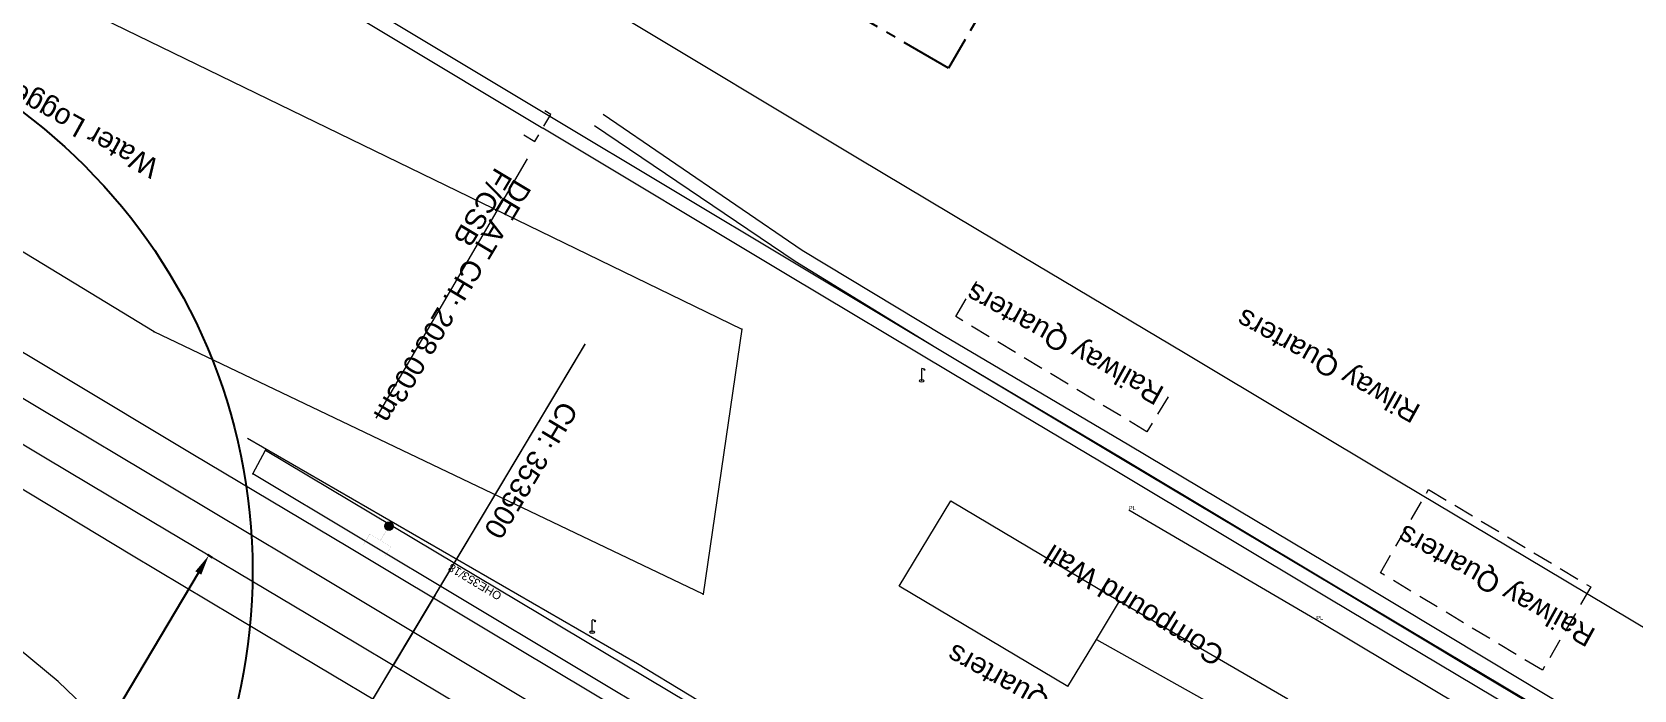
# Model space of a CAD drawing. Header units: metres. Extents: x 593168 to 611286, y 3401475 to 3412398.
# Drawn here: x 599656.3 to 599851.9, y 3408442.6 to 3408523 of the extents above; entities that cross this region are included whole.
import ezdxf

# ---------------------------------------------------------------- set-up
doc = ezdxf.new("R2010")
doc.units = ezdxf.units.M
doc.header["$MEASUREMENT"] = 0
for name, pattern in [('CENTER', [2, 1.25, -0.25, 0.25, -0.25]), ('DASHED', [0.75, 0.5, -0.25]), ('PHANTOM2', [1.25, 0.625, -0.125, 0.125, -0.125, 0.125, -0.125])]:
    doc.linetypes.add(name, pattern=pattern)
doc.layers.get('Defpoints').update_dxf_attribs({"lineweight": 0})
for name, color, linetype, lineweight in [('Compound Wall', 251, 'Continuous', 0), ('DFCC BOUNDARY', 6, 'CENTER', 0), ("DORAHA STN. SRJ's", 251, 'Continuous', 0), ('Existing IR Chainage', 7, 'Continuous', 0), ('Existing IR Track', 143, 'Continuous', 0), ('Govt buliding', 251, 'Continuous', 0), ('Grill', 251, 'Continuous', 0), ('IR PROP. DETAILS', 190, 'Continuous', 0), ('Lamp_Post', 251, 'Continuous', 0), ('OHE MAST', 8, 'Continuous', 0), ('OHE MAST TEXT', 8, 'Continuous', 0), ('Pipe Line', 4, 'Continuous', 0), ('Platform', 7, 'Continuous', 0), ('Residential Building Pucca', 251, 'Continuous', 0), ('Subroad Edge', 34, 'Continuous', 0), ('Text1', 251, 'Continuous', 0), ('Water Logged Area', 5, 'Continuous', 0)]:
    doc.layers.add(name, color=color, linetype=linetype, lineweight=lineweight)
doc.layers.add('Existing Railway Boundary', color=7, linetype='CENTER')
doc.layers.add('MATCH LINE', color=7, linetype='Continuous')
doc.styles.get("Standard").update_dxf_attribs({"font": 'arial_0.ttf'})
doc.styles.add('Style-Arial', font='arial_0.ttf')
doc.dimstyles.get("Standard").update_dxf_attribs({"dimtxt": 0.18, "dimasz": 0.18, "dimexe": 0.18, "dimexo": 0.0625, "dimgap": 0.09, "dimtad": 0, "dimtih": 1, "dimtoh": 1, "dimdec": 4, "dimzin": 0, "dimdsep": 46, "dimtxsty": 'Standard', "dimcen": 0.09, "dimadec": 0, "dimazin": 0, "dimtfac": 1, "dimtdec": 4, "dimtofl": 0, "dimtmove": 0, "dimatfit": 3, "dimfxl": 1, "dimtolj": 1, "dimtzin": 0, "dimarcsym": 0})

# ---------------------------------------------------------------- blocks, each defined once
blk = doc.blocks.new('LP')
for points in [[(0, 0), (0, 1.5)], [(0.25, 1.35), (0.44, 1.35)]]:
    blk.add_lwpolyline(points)
for centre, radius, start, end in [((0.07, 0.99), 0.519, 57.6425, 97.3165), ((0.34, 1.33), 0.094, 11.7012, 168.0476)]:
    blk.add_arc(centre, radius, start, end)
at = {"extrusion": (0, 0, -1)}
blk.add_ellipse((0, 0.01), major_axis=(0.308, 0), ratio=0.400495, dxfattribs=at)
blk.add_ellipse((0.35, 1.36), major_axis=(0.0017, 0.0438), ratio=0.461056, start_param=1.74022, end_param=4.575836)
blk = doc.blocks.new('OHE MAST')
h = blk.add_hatch(color=256)
h.dxf.hatch_style = 1
edge = h.paths.add_edge_path()
edge.add_arc((0, 0), 0.514, 0, 360)
at = {"const_width": 0.01}
for points in [[(1.5, 3.5), (1.5, 2), (-1.5, 2), (-1.5, 3.5)], [(0, 2), (0, 0)]]:
    blk.add_lwpolyline(points, dxfattribs=at)
blk.add_circle((0, 0), 0.514)
blk = doc.blocks.new('*D108')
at = {"layer": 'Defpoints', "color": 0, "linetype": 'ByBlock', "ltscale": 5, "transparency": 16777216}
for p in [(599677.84, 3408459.04), (599678.41, 3408458.7), (599637.79, 3408390.56)]:
    blk.add_point(p, dxfattribs=at)
at = {"layer": 'DFCC BOUNDARY', "color": 0, "linetype": 'ByBlock', "lineweight": -2, "ltscale": 5, "transparency": 16777216}
for p, q in [((599678.3, 3408458.76), (599677.73, 3408459.1)), ((599676.56, 3408456.89), (599653.7, 3408418.54)), ((599638.5, 3408393.04), (599652.52, 3408416.57)), ((599637.68, 3408390.62), (599637.11, 3408390.96))]:
    blk.add_line(p, q, dxfattribs=at)
at = {"layer": 'DFCC BOUNDARY', "color": 0, "linetype": 'ByBlock', "ltscale": 5, "transparency": 16777216}
for points in [[(599676.2, 3408457.1), (599676.92, 3408456.68), (599677.84, 3408459.04)], [(599638.14, 3408393.26), (599638.85, 3408392.83), (599637.22, 3408390.9)]]:
    blk.add_solid(points, dxfattribs=at)
at = {"layer": 'DFCC BOUNDARY', "color": 0, "linetype": 'ByBlock', "ltscale": 5, "transparency": 16777216, "insert": (599653.11, 3408417.56), "char_height": 2, "attachment_point": 5, "rotation": 149, "style": 'Style-Arial'}
blk.add_mtext('\\A1;79.33 m', dxfattribs=at)
blk = doc.blocks.new('TerminatorOpen_0.5')
at = {"color": 0, "linetype": 'ByBlock', "lineweight": -2}
for q in [(-1, 0.25), (-1, 0), (-1, -0.25)]:
    blk.add_line((0, 0), q, dxfattribs=at)

msp = doc.modelspace()

# ---------------------------------------------------------------- linework, layer by layer
at = {"color": 3}
msp.add_circle((599613.1888, 3408457.1344), 70, dxfattribs=at)
at = {"layer": 'Compound Wall'}
msp.add_polyline3d([(599786.2379, 3408448.7709, 260.6187), (599789.0547, 3408453.4423, 258.4794), (599809.6311, 3408441.5013, 259.9519), (599804.4261, 3408433.2676, 259.2581)], dxfattribs=at)
at = {"layer": "DORAHA STN. SRJ's", "color": 88, "lineweight": 13, "flags": 128}
msp.add_lwpolyline([(599716.7142, 3408507.4942), (599698.2301, 3408475.8261)], dxfattribs=at)
at = {"layer": 'Existing IR Chainage', "color": 7, "linetype": 'Continuous', "lineweight": 13, "flags": 128}
msp.add_lwpolyline([(599705.4707, 3408454.1916), (599700.341, 3408445.6076)], dxfattribs=at)
at = {"layer": 'Existing IR Track', "color": 88, "linetype": 'DASHED', "ltscale": 5, "flags": 128}
msp.add_lwpolyline([(599716.311, 3408510.4069), (599717.6507, 3408509.6042), (599719.6226, 3408512.8953), (599718.2829, 3408513.698)], dxfattribs=at)
at = {"layer": 'Existing IR Track', "flags": 128}
for points in [[(599953.8819, 3408370.6117), (599933.1033, 3408383.014), (599909.3811, 3408397.2151), (599881.0019, 3408414.1459), (599858.7381, 3408427.4473), (599832.5054, 3408443.1251), (599814.7325, 3408453.7146), (599788.5317, 3408469.4269), (599768.6156, 3408481.2662), (599748.4939, 3408493.3123), (599718.6366, 3408511.2497)], [(599864.2703, 3408358.5453), (599848.1574, 3408368.1928), (599832.0945, 3408377.8038), (599815.2685, 3408387.8645), (599797.1726, 3408398.6684), (599779.9573, 3408409.0446), (599763.9529, 3408418.6291), (599746.7899, 3408428.903), (599728.3971, 3408439.9781), (599711.6102, 3408450.0311), (599694.8242, 3408460.0785), (599675.9091, 3408471.3822), (599659.6814, 3408481.0884), (599642.1912, 3408491.5622)], [(599861.6303, 3408354.54), (599845.6542, 3408364.1132), (599829.7223, 3408373.6615), (599812.9638, 3408383.7206), (599795.1325, 3408394.4058), (599777.6283, 3408404.891), (599761.5565, 3408414.4824), (599744.04, 3408424.9541), (599725.6163, 3408435.9988), (599708.9694, 3408445.9748), (599692.4859, 3408455.8426), (599673.4292, 3408467.2529), (599656.9633, 3408477.1015), (599639.5278, 3408487.5411)], [(599859.2809, 3408350.5411), (599843.3055, 3408360.1072), (599827.3511, 3408369.6529), (599810.8116, 3408379.5593), (599792.8268, 3408390.3244), (599775.6004, 3408400.6322), (599758.734, 3408410.7111), (599741.3882, 3408421.0734), (599723.2221, 3408431.9273), (599706.4353, 3408441.9657), (599689.9449, 3408451.8201), (599670.926, 3408463.1581), (599657.8892, 3408470.9373), (599636.9148, 3408483.4769)], [(599857.0011, 3408346.413), (599840.8286, 3408356.0919), (599825.1725, 3408365.4715), (599808.424, 3408375.4895), (599790.6027, 3408386.1336), (599773.2182, 3408396.529), (599756.3822, 3408406.5684), (599738.9142, 3408417.0223), (599720.8995, 3408427.762), (599704.0274, 3408437.8014), (599687.1919, 3408447.8463), (599668.3966, 3408459.0797), (599651.8966, 3408469.004)]]:
    msp.add_lwpolyline(points, dxfattribs=at)
at = {"layer": 'Existing Railway Boundary', "ltscale": 5}
msp.add_lwpolyline([(600068.3432, 3408361.2078), (600130.6112, 3408459.8878), (599836.1292, 3408634.1143), (599768.1577, 3408518.5779), (599661.815, 3408580.4349), (599612.2027, 3408612.2329), (599553.6452, 3408693.0476), (599543.655, 3408685.9527), (599543.655, 3408683.2921), (599530.154, 3408666.7376), (599508.5547, 3408629.4251), (598272.8019, 3409311.3517), (598226.2603, 3409339.3887), (598151.2488, 3409384.2728), (597917.699, 3409525.8316), (597735.9935, 3409630.0193)], dxfattribs=at)
at = {"layer": 'Govt buliding', "color": 88, "linetype": 'DASHED', "ltscale": 5}
msp.add_polyline3d([(599794.9958, 3408478.4275, 259.9079), (599792.4155, 3408474.1465, 259.9079), (599769.0551, 3408488.227, 255.7322), (599771.6354, 3408492.508, 255.7322)], dxfattribs=at)
msp.add_polyline3d([(599840.7197, 3408445.0115, 259.818), (599820.9198, 3408456.9207, 259.866), (599826.8154, 3408467.0993, 258.4834), (599846.6154, 3408455.19, 258.4834)], close=True, dxfattribs=at)
at = {"layer": 'Grill'}
msp.add_polyline3d([(599682.5734, 3408473.3577, 260.5378), (599730.1815, 3408445.836, 260.4848), (599742.8268, 3408438.1998, 260.8357)], dxfattribs=at)
at = {"layer": 'IR PROP. DETAILS'}
msp.add_lwpolyline([(599661.0631, 3408545.8385), (599718.6366, 3408511.2497)], dxfattribs=at)
for points in [[(600077.132, 3408292.8484, -0.01232338), (600040.6865, 3408315.903), (599989.7502, 3408349.9099, 0.01420223), (599947.6506, 3408376.3202), (599940.3295, 3408380.6281), (599933.9632, 3408384.4526), (599910.2409, 3408398.6538), (599881.8606, 3408415.5852), (599859.5977, 3408428.886), (599833.3643, 3408444.5643), (599815.5925, 3408455.1532), (599789.3909, 3408470.866), (599769.4742, 3408482.7056), (599749.3559, 3408494.7496), (599719.4838, 3408512.6636), (599673.1641, 3408540.5174)], [(599727.2245, 3408525.5444), (599757.0707, 3408507.6136), (599777.159, 3408495.5875), (599797.0806, 3408483.745), (599823.2887, 3408468.0283), (599841.0508, 3408457.4452), (599867.291, 3408441.7629), (599889.5457, 3408428.467), (599917.9358, 3408411.5297), (599941.6594, 3408397.3277), (599947.9367, 3408393.5561), (599955.2578, 3408389.2481, -0.01420223), (599998.079, 3408362.3851), (600049.0153, 3408328.3781, 0.01232338), (600084.8361, 3408305.7188)]]:
    msp.add_lwpolyline(points, format="xyb", dxfattribs=at)
at = {"layer": 'MATCH LINE', "linetype": 'PHANTOM2', "ltscale": 15, "const_width": 0.2}
msp.add_lwpolyline([(599723.8114, 3408484.8832), (599653.3391, 3408366.9541)], dxfattribs=at)
at = {"layer": 'Pipe Line'}
msp.add_polyline3d([(600196.803, 3408218.776, 259.189), (600178.618, 3408232.53, 259.195), (600163.125, 3408242.123, 259.196), (600136.915, 3408257.691, 259.167), (600111.276, 3408272.775, 259.1), (600084.915, 3408288.453, 258.998), (600059.13, 3408303.882, 258.969), (599984.187, 3408348.936, 258.923), (599955.791, 3408365.898, 258.994), (599931.935, 3408380.325, 258.94), (599908.133, 3408394.497, 258.927), (599879.266, 3408411.472, 258.87), (599856.958, 3408424.961, 258.89), (599831.098, 3408440.387, 259.174), (599813.093, 3408451.16, 258.999), (599790.189, 3408464.58, 258.696)], dxfattribs=at)
at = {"layer": 'Platform'}
msp.add_polyline3d([(599865.2432, 3408359.9842, 261.0536), (599849.0082, 3408369.7595, 261.0826), (599832.9645, 3408379.3167, 261.0956), (599816.1698, 3408389.389, 261.1016), (599798.0619, 3408400.1509, 261.1106), (599780.8704, 3408410.5009, 261.1286), (599747.7206, 3408430.3685, 261.1436), (599738.3585, 3408435.9179, 261.0416), (599734.8427, 3408438.064, 260.5508), (599683.2083, 3408469.017, 260.5797), (599684.7485, 3408471.8882, 260.7397), (599736.4783, 3408441.0134, 260.5168), (599740.0853, 3408438.8513, 260.9686), (599742.7628, 3408437.3349, 260.8957), (599746.6505, 3408441.257, 260.6817), (599787.0962, 3408417.6919, 260.9846), (599956.0444, 3408316.5455, 260.9296)], dxfattribs=at)
for p in [(599684.748, 3408471.888, 260.74), (599683.208, 3408469.017, 260.58)]:
    msp.add_point(p, dxfattribs=at)
at = {"layer": 'Residential Building Pucca'}
for points in [[(599782.7356, 3408443.015, 258.6153), (599762.1457, 3408455.2959, 257.9735), (599768.4649, 3408465.7232, 257.8375), (599789.0547, 3408453.4423, 258.4794)], [(599782.7356, 3408443.015, 258.6153), (599786.2379, 3408448.7709, 260.6187), (599806.2282, 3408437.5795, 260.0249), (599803.7865, 3408433.2179, 260.0249)]]:
    msp.add_polyline3d(points, dxfattribs=at)
at = {"layer": 'Subroad Edge'}
for points in [[(600062.7119, 3408314.8112, 258.3244), (600054.3427, 3408324.6072, 257.9765), (600050.1303, 3408327.1114, 258.0025), (600038.8428, 3408324.8954, 258.7833), (600033.6401, 3408325.334, 258.9132), (600017.7022, 3408334.6942, 258.8612), (599985.7523, 3408353.6565, 258.8153), (599971.8596, 3408361.7165, 258.8503), (599958.0799, 3408370.1833, 258.8483), (599933.8271, 3408384.4543, 258.7283), (599910.1669, 3408398.4982, 258.7313), (599881.5981, 3408415.5896, 258.6693), (599859.3012, 3408428.9688, 258.6363), (599833.3003, 3408444.4707, 258.6693), (599815.576, 3408455.1364, 258.5903), (599789.391, 3408470.7737, 258.5183), (599766.6174, 3408484.4199, 258.5763), (599749.4404, 3408494.9273, 258.2844), (599724.9509, 3408511.5129, 258.0505)], [(599726.0049, 3408512.9598, 257.8805), (599750.3013, 3408496.3323, 258.2194), (599767.5428, 3408485.9494, 258.5763), (599790.1942, 3408472.5447, 258.4984), (599816.6152, 3408456.7961, 258.5843), (599834.2788, 3408446.1735, 258.6603), (599860.5023, 3408430.3828, 258.6063), (599882.9644, 3408417.084, 258.6553), (599911.3693, 3408400.082, 258.7443), (599934.8299, 3408386.0384, 258.7073), (599958.964, 3408371.5989, 258.8742), (599972.739, 3408363.2805, 258.8133), (599986.9567, 3408355.4239, 258.8063), (600019.2669, 3408336.5066, 258.7773), (600034.3917, 3408327.6145, 258.8313), (600051.2856, 3408332.0389, 257.9485), (600057.4122, 3408339.9546, 257.8835)], [(599860.7071, 3408312.4488, 259.2751), (599844.1702, 3408321.5161, 259.3521), (599827.2165, 3408331.5522, 259.1592), (599812.957, 3408340.7218, 258.9842), (599806.264, 3408344.5642, 258.9002), (599803.8996, 3408342.0066, 258.9332), (599801.4836, 3408341.3843, 258.9342), (599793.0038, 3408345.6951, 258.9442), (599775.4492, 3408354.5877, 258.8303), (599757.8524, 3408363.9714, 258.8952), (599751.5348, 3408367.719, 258.7923), (599731.6536, 3408380.3735, 258.7013), (599715.1452, 3408392.2382, 258.6793), (599695.2761, 3408408.8644, 258.5743), (599677.8227, 3408425.9952, 258.5973), (599659.4551, 3408443.6351, 258.6273), (599642.9627, 3408457.2755, 258.6003)]]:
    msp.add_polyline3d(points, dxfattribs=at)
at = {"layer": 'Water Logged Area'}
msp.add_polyline3d([(599603.6667, 3408527.4479, 256.6539), (599507.8505, 3408575.5201, 257.9755), (599520.461, 3408604.3637, 257.0678), (599551.8349, 3408616.5466, 258.4284), (599588.2706, 3408588.2605, 258.1355), (599620.6015, 3408554.9479, 256.5389), (599650.2512, 3408531.748, 258.7023), (599742.9391, 3408486.7, 255.9491), (599738.2159, 3408454.3055, 256.7299), (599671.1601, 3408486.355, 256.415), (599603.6667, 3408527.4479, 256.6539)], dxfattribs=at)
for p in [(599671.16, 3408486.355, 256.415), (599742.939, 3408486.7, 255.949), (599738.216, 3408454.305, 256.73)]:
    msp.add_point(p, dxfattribs=at)

# ---------------------------------------------------------------- block references
at = {"layer": 'Lamp_Post', "xscale": 0.9997078269552191, "yscale": 0.9997078269552191, "zscale": 0.9997078269552191}
for p in [(599764.902, 3408480.3581, 259.3171), (599724.662, 3408449.6483, 265.9462)]:
    msp.add_blockref('LP', p, dxfattribs=at)
at = {"layer": 'OHE MAST', "rotation": 149.0208306544456}
msp.add_blockref('OHE MAST', (599699.849, 3408462.6149), dxfattribs=at)

# ---------------------------------------------------------------- texts
at = {"layer": "DORAHA STN. SRJ's", "lineweight": 13, "insert": (599715.0847, 3408505.2557), "char_height": 2.5, "width": 37.074966, "attachment_point": 4, "rotation": 239.140665, "line_spacing_factor": 0.648, "style": 'Style-Arial'}
msp.add_mtext('{\\C88;DE AT CH: 208.003m F/CSB}', dxfattribs=at)
at = {"layer": 'Existing IR Chainage', "color": 7, "lineweight": 0, "insert": (599712.4098, 3408461.4563), "char_height": 2.5, "attachment_point": 6, "rotation": 239.138229, "line_spacing_factor": 0.60036, "style": 'Style-Arial'}
msp.add_mtext('CH: 353500', dxfattribs=at)
at = {"layer": 'OHE MAST TEXT'}
msp.add_text('OHE353/18', height=1, rotation=149, dxfattribs=at).set_placement((599713.7157, 3408454.3578, 267.135))
at = {"layer": 'Pipe Line'}
for p in [(599790.189, 3408464.58, 258.696), (599813.093, 3408451.16, 258.999)]:
    msp.add_text('PL', height=0.5, dxfattribs=at).set_placement(p)
at = {"layer": 'Text1', "color": 88}
for p in [(599794.6892, 3408479.4748, 156.3202), (599847.3728, 3408449.931, 156.3202)]:
    msp.add_text('Railway Quarters', height=2.5, rotation=151.044359, dxfattribs=at).set_placement(p)
at = {"layer": 'Text1'}
for s, rotation, p in [('Rilway Quarters', 151.044359, (599826.0088, 3408477.2769, 156.3202)), ('Compound Wall', 148.408608, (599802.0733, 3408447.4941, 156.3202)), ('Railway Quarters', 151.044359, (599792.3349, 3408435.3815, 156.3202))]:
    msp.add_text(s, height=2.5, rotation=rotation, dxfattribs=at).set_placement(p)
at = {"layer": 'Water Logged Area'}
msp.add_text('Water Logged Area', height=2.5, rotation=151.044359, dxfattribs=at).set_placement((599671.9774, 3408507.185))

# ---------------------------------------------------------------- dimensions: what is measured, and where the dimension line sits
at = {"layer": 'DFCC BOUNDARY', "color": 7, "linetype": 'ByBlock', "ltscale": 5}
dim = msp.add_linear_dim(base=(599677.8377, 3408459.0378), p1=(599637.7859, 3408390.5572), p2=(599678.4076, 3408458.698), angle=59.198943, dimstyle='Standard', override={"dimtxt": 2, "dimasz": 2.5, "dimexe": 0.125, "dimexo": 0.125, "dimgap": 0.125, "dimtad": 1, "dimtih": 0, "dimtoh": 0, "dimdec": 3, "dimzin": 11, "dimpost": ' m', "dimtxsty": 'Style-Arial', "dimsah": 1, "dimadec": 4, "dimazin": 3, "dimtmove": 2, "dimatfit": 1, "dimldrblk": 'TerminatorOpen_0.5', "dimfrac": 2, "dimtzin": 11}, dxfattribs=at)
dim.commit()
dim.dimension.update_dxf_attribs({"geometry": '*D108', "text_midpoint": (599653.1081, 3408417.5552), "dimtype": 161, "text_rotation": 149})

doc.saveas('drawing.dxf')
